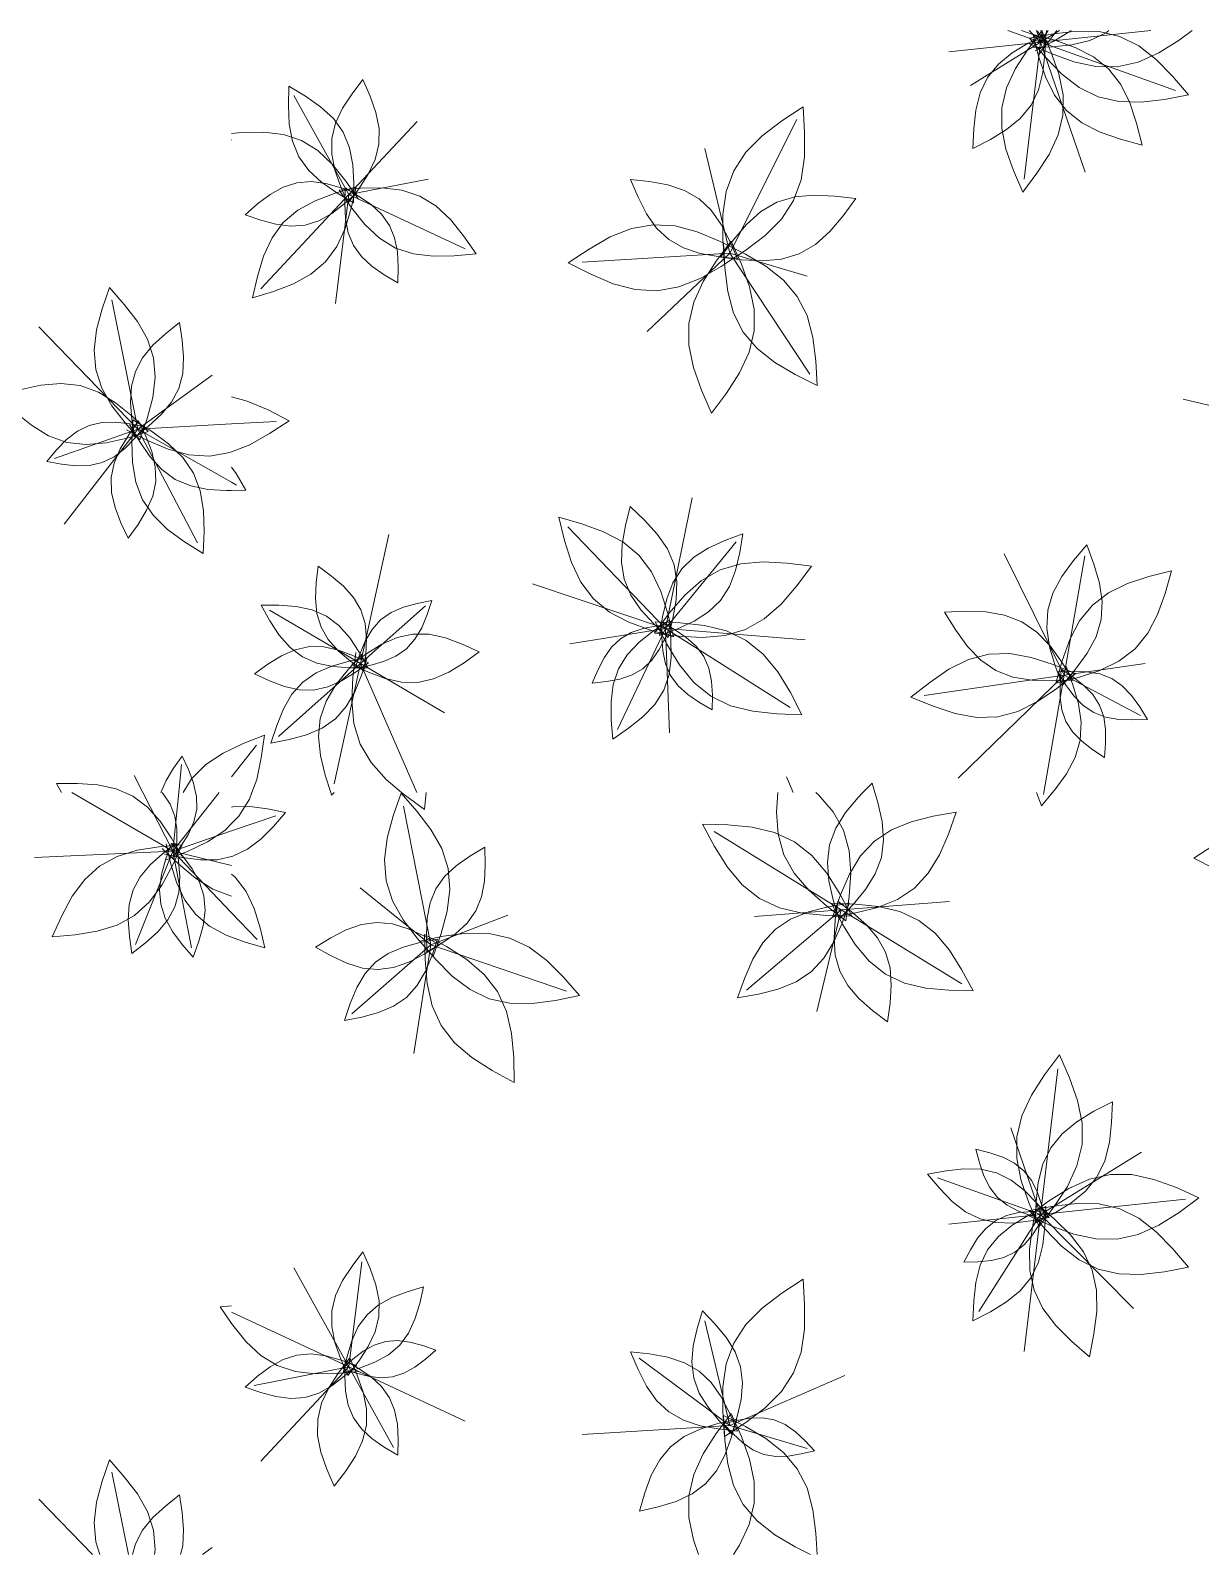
# Model space of a CAD drawing. Header units: metres. Extents: x 0 to 46.1, y -33.1 to 1.9.
# Drawn here: x 29.657 to 31.653, y -3.3 to -0.7 of the extents above; entities that cross this region are included whole.
import ezdxf

# ---------------------------------------------------------------- set-up
doc = ezdxf.new("R2010")
doc.units = ezdxf.units.M
doc.header["$LTSCALE"] = 0.02
doc.layers.add('AB_EXT_MASSIF', color=8, linetype='Continuous', lineweight=9)

msp = doc.modelspace()

# ---------------------------------------------------------------- linework, layer by layer
at = {"layer": 'AB_EXT_MASSIF', "lineweight": 9, "true_color": 0x606060, "transparency": 33554597}
for points in [[(31.3823, -0.7008), (31.3982, -0.7375), (31.411, -0.7739), (31.4183, -0.8096), (31.4181, -0.8444), (31.4101, -0.8783), (31.3947, -0.9113), (31.3736, -0.9436), (31.3496, -0.9756), (31.3337, -0.9388), (31.3208, -0.9025), (31.3136, -0.8668), (31.3137, -0.8319), (31.3218, -0.7981), (31.3372, -0.7651), (31.3582, -0.7327), (31.3823, -0.7008)], [(31.38, -0.72), (31.324, -0.7)], [(31.3475, -0.7), (31.3685, -0.7077), (31.3929, -0.7186)], [(31.6383, -0.7), (31.6161, -0.7163), (31.5817, -0.738), (31.5466, -0.7539), (31.5108, -0.7619), (31.474, -0.7616), (31.4364, -0.7535), (31.3982, -0.7394), (31.3597, -0.7222)], [(31.38, -0.72), (31.3603, -0.7)], [(31.361, -0.7132), (31.4019, -0.7056), (31.4418, -0.701), (31.4796, -0.7019), (31.5149, -0.7101), (31.5473, -0.7261), (31.5772, -0.7494), (31.6051, -0.7782), (31.632, -0.81), (31.5911, -0.8176), (31.5512, -0.8222), (31.5134, -0.8212), (31.4781, -0.8131), (31.4457, -0.7971), (31.4158, -0.7738), (31.3879, -0.745), (31.361, -0.7132)], [(31.4965, -0.7), (31.4908, -0.7045), (31.4637, -0.7173), (31.4332, -0.7246), (31.4002, -0.7278), (31.3658, -0.7288)], [(31.4321, -0.7), (31.4315, -0.7005), (31.4023, -0.7182), (31.3708, -0.7345)], [(31.38, -0.72), (31.3731, -0.7)], [(31.3731, -0.7), (31.374, -0.7009), (31.3945, -0.7252)], [(31.4074, -0.7), (31.4032, -0.7064), (31.3776, -0.7405)], [(31.38, -0.72), (31.5682, -0.7)], [(31.38, -0.72), (31.4123, -0.7)], [(31.38, -0.72), (31.3927, -0.7)], [(31.38, -0.72), (31.3824, -0.7)], [(31.3806, -0.7), (31.3822, -0.7048), (31.3883, -0.7284)], [(31.3902, -0.7), (31.3894, -0.7061), (31.3842, -0.7322)], [(31.38, -0.72), (31.2236, -0.7366)], [(31.38, -0.72), (31.2604, -0.7941)], [(31.3887, -0.7064), (31.3873, -0.7397), (31.3838, -0.7717), (31.3763, -0.8012), (31.3636, -0.8273), (31.3453, -0.8499), (31.3218, -0.8691), (31.2943, -0.8858), (31.2646, -0.9011), (31.266, -0.8677), (31.2695, -0.8358), (31.2769, -0.8063), (31.2896, -0.7802), (31.308, -0.7576), (31.3315, -0.7384), (31.359, -0.7217), (31.3887, -0.7064)], [(31.38, -0.72), (31.3522, -0.9536)], [(31.367, -0.7068), (31.404, -0.7168), (31.4389, -0.7289), (31.47, -0.7449), (31.496, -0.7657), (31.5166, -0.792), (31.5321, -0.8233), (31.5438, -0.8584), (31.5533, -0.8955), (31.5163, -0.8855), (31.4814, -0.8734), (31.4503, -0.8575), (31.4243, -0.8366), (31.4037, -0.8103), (31.3882, -0.779), (31.3765, -0.7439), (31.367, -0.7068)], [(31.38, -0.72), (31.6103, -0.8022)], [(31.38, -0.72), (31.456, -0.9416)], [(30.2077, -0.9939), (30.1795, -0.9771), (30.1535, -0.959), (30.1315, -0.9387), (30.1149, -0.9155), (30.104, -0.889), (30.0984, -0.8597), (30.0969, -0.828), (30.0975, -0.7952), (30.1258, -0.812), (30.1518, -0.8301), (30.1737, -0.8504), (30.1904, -0.8736), (30.2013, -0.9), (30.2069, -0.9294), (30.2084, -0.9611), (30.2077, -0.9939)], [(30.1982, -0.9948), (30.1861, -0.9665), (30.1763, -0.9385), (30.1708, -0.911), (30.171, -0.8842), (30.1773, -0.8582), (30.1892, -0.8328), (30.2055, -0.808), (30.2241, -0.7835), (30.2362, -0.8118), (30.246, -0.8398), (30.2515, -0.8673), (30.2513, -0.8941), (30.245, -0.9201), (30.2331, -0.9454), (30.2168, -0.9703), (30.1982, -0.9948)], [(30.2, -0.98), (30.1064, -0.8111)], [(30.8406, -1.0988), (30.8379, -1.0555), (30.8381, -1.0137), (30.8438, -0.9746), (30.8567, -0.9392), (30.8773, -0.9076), (30.9051, -0.8795), (30.9384, -0.8543), (30.9747, -0.8305), (30.9774, -0.8738), (30.9772, -0.9156), (30.9715, -0.9546), (30.9586, -0.9901), (30.938, -1.0217), (30.9102, -1.0497), (30.8769, -1.075), (30.8406, -1.0988)], [(30.2, -0.98), (30.3163, -0.8552)], [(30.85, -1.08), (30.964, -0.8519)], [(30, -0.8759), (30.018, -0.8742), (30.0543, -0.8734), (30.0883, -0.8775), (30.1194, -0.8878), (30.1473, -0.905), (30.1723, -0.9285), (30.195, -0.9568), (30.2165, -0.9877)], [(30, -0.8867), (29.9993, -0.8864)], [(30.85, -1.08), (30.8072, -0.9012)], [(30.2133, -0.9774), (30.1922, -0.9959), (30.1708, -1.0122), (30.1485, -1.0246), (30.1253, -1.032), (30.101, -1.0339), (30.0757, -1.0307), (30.0497, -1.0236), (30.0232, -1.0144), (30.0443, -0.9959), (30.0658, -0.9796), (30.088, -0.9671), (30.1112, -0.9598), (30.1355, -0.9579), (30.1608, -0.9611), (30.1869, -0.9682), (30.2133, -0.9774)], [(30.2, -0.98), (30.3355, -0.9537)], [(30.8628, -1.0895), (30.8301, -1.0858), (30.799, -1.0802), (30.7706, -1.0708), (30.7459, -1.0565), (30.725, -1.037), (30.7078, -1.0126), (30.6933, -0.9844), (30.6804, -0.9543), (30.713, -0.9579), (30.7441, -0.9636), (30.7725, -0.9729), (30.7973, -0.9872), (30.8181, -1.0067), (30.8353, -1.0312), (30.8498, -1.0593), (30.8628, -1.0895)], [(30.2124, -0.9668), (30.2041, -1.0032), (30.1937, -1.0378), (30.1794, -1.0687), (30.1601, -1.0949), (30.1353, -1.116), (30.1054, -1.1324), (30.0717, -1.1452), (30.0359, -1.156), (30.0442, -1.1195), (30.0546, -1.085), (30.0689, -1.054), (30.0882, -1.0278), (30.113, -1.0067), (30.1428, -0.9904), (30.1765, -0.9776), (30.2124, -0.9668)], [(30.2, -0.98), (30.05, -1.1408)], [(30.2, -0.98), (30.1772, -1.166)], [(30.1837, -0.9724), (30.2207, -0.969), (30.2566, -0.9682), (30.2902, -0.9722), (30.321, -0.9824), (30.3485, -0.9994), (30.3732, -1.0226), (30.3957, -1.0506), (30.4169, -1.0811), (30.3799, -1.0845), (30.344, -1.0853), (30.3104, -1.0813), (30.2796, -1.0711), (30.252, -1.0541), (30.2274, -1.0309), (30.2049, -1.0029), (30.1837, -0.9724)], [(30.1937, -0.9687), (30.2167, -0.9824), (30.2379, -0.9971), (30.2557, -1.0136), (30.2693, -1.0325), (30.2781, -1.054), (30.2827, -1.0779), (30.2839, -1.1036), (30.2834, -1.1304), (30.2604, -1.1167), (30.2392, -1.102), (30.2214, -1.0855), (30.2078, -1.0666), (30.199, -1.045), (30.1944, -1.0211), (30.1932, -0.9954), (30.1937, -0.9687)], [(30.2, -0.98), (30.3983, -1.0724)], [(30.8338, -1.087), (30.8554, -1.0577), (30.8781, -1.0309), (30.9029, -1.0089), (30.9303, -0.993), (30.9606, -0.9838), (30.9936, -0.9808), (31.0287, -0.9825), (31.0648, -0.9868), (31.0432, -1.0161), (31.0205, -1.0429), (30.9958, -1.0649), (30.9684, -1.0808), (30.938, -1.09), (30.905, -1.093), (30.87, -1.0913), (30.8338, -1.087)], [(30.8708, -1.0787), (30.835, -1.1025), (30.799, -1.1231), (30.7627, -1.1375), (30.7259, -1.144), (30.6886, -1.142), (30.6508, -1.132), (30.6126, -1.116), (30.5742, -1.0966), (30.61, -1.0728), (30.646, -1.0523), (30.6823, -1.0379), (30.7191, -1.0314), (30.7564, -1.0334), (30.7942, -1.0434), (30.8324, -1.0594), (30.8708, -1.0787)], [(30.8524, -1.0595), (30.8695, -1.0986), (30.8834, -1.1374), (30.8912, -1.1754), (30.8913, -1.2126), (30.8828, -1.2488), (30.8665, -1.2841), (30.8442, -1.3187), (30.8187, -1.3529), (30.8015, -1.3138), (30.7877, -1.275), (30.7798, -1.237), (30.7798, -1.1998), (30.7882, -1.1636), (30.8045, -1.1283), (30.8268, -1.0937), (30.8524, -1.0595)], [(30.8388, -1.063), (30.8765, -1.0817), (30.9115, -1.1021), (30.9415, -1.1259), (30.965, -1.1539), (30.9816, -1.1865), (30.9916, -1.2235), (30.9967, -1.2637), (30.9991, -1.3057), (30.9614, -1.287), (30.9264, -1.2665), (30.8964, -1.2428), (30.8728, -1.2148), (30.8563, -1.1822), (30.8463, -1.1452), (30.8412, -1.105), (30.8388, -1.063)], [(30.85, -1.08), (30.598, -1.0952)], [(30.85, -1.08), (30.7088, -1.2137)], [(30.85, -1.08), (30.9863, -1.2863)], [(30.85, -1.08), (30.982, -1.1192)], [(29.8436, -1.3982), (29.8183, -1.3695), (29.7957, -1.3403), (29.7785, -1.31), (29.7683, -1.2783), (29.7655, -1.2451), (29.7697, -1.2105), (29.7792, -1.1748), (29.7915, -1.1386), (29.8169, -1.1672), (29.8394, -1.1965), (29.8566, -1.2268), (29.8669, -1.2585), (29.8697, -1.2917), (29.8655, -1.3263), (29.856, -1.3619), (29.8436, -1.3982)], [(29.84, -1.38), (29.7957, -1.1593)], [(29.84, -1.38), (29.6712, -1.2057)], [(29.8347, -1.3937), (29.83, -1.3637), (29.8275, -1.3346), (29.829, -1.307), (29.8358, -1.2815), (29.8481, -1.2582), (29.8657, -1.237), (29.8873, -1.2173), (29.9111, -1.1984), (29.9157, -1.2284), (29.9182, -1.2575), (29.9167, -1.285), (29.91, -1.3106), (29.8976, -1.3339), (29.88, -1.3551), (29.8584, -1.3748), (29.8347, -1.3937)], [(29.84, -1.38), (29.9669, -1.2881)], [(29.8579, -1.3842), (29.8216, -1.3953), (29.786, -1.4035), (29.7517, -1.4065), (29.7189, -1.4028), (29.6879, -1.3916), (29.6585, -1.3736), (29.6303, -1.3504), (29.6027, -1.3244), (29.639, -1.3133), (29.6745, -1.3051), (29.7089, -1.302), (29.7417, -1.3058), (29.7727, -1.317), (29.8021, -1.335), (29.8303, -1.3582), (29.8579, -1.3842)], [(30, -1.3251), (30.0266, -1.3323), (30.0623, -1.3474), (30.0981, -1.3657), (30.0645, -1.3878), (30.0308, -1.4068), (30, -1.4189)], [(31.84, -1.38), (31.6231, -1.3292)], [(29.8517, -1.3759), (29.8351, -1.3954), (29.8179, -1.4131), (29.7995, -1.4274), (29.7794, -1.4372), (29.7577, -1.4422), (29.7344, -1.4427), (29.7098, -1.4399), (29.6846, -1.4351), (29.7012, -1.4156), (29.7184, -1.3979), (29.7369, -1.3836), (29.7569, -1.3737), (29.7786, -1.3688), (29.802, -1.3682), (29.8265, -1.3711), (29.8517, -1.3759)], [(29.8412, -1.366), (29.8536, -1.3923), (29.8638, -1.4184), (29.8698, -1.4442), (29.8705, -1.4695), (29.8654, -1.4943), (29.855, -1.5186), (29.8404, -1.5426), (29.8237, -1.5663), (29.8113, -1.54), (29.8011, -1.5139), (29.7951, -1.4881), (29.7944, -1.4628), (29.7995, -1.438), (29.8099, -1.4137), (29.8245, -1.3897), (29.8412, -1.366)], [(30, -1.4848), (29.9913, -1.4848), (29.9596, -1.483), (29.9302, -1.4771), (29.9039, -1.466), (29.8807, -1.449), (29.8606, -1.4268), (29.8427, -1.4006), (29.8261, -1.3721)], [(29.8316, -1.364), (29.8632, -1.3838), (29.8922, -1.405), (29.9166, -1.4286), (29.9349, -1.4553), (29.9466, -1.4856), (29.9522, -1.5191), (29.9531, -1.555), (29.9515, -1.5922), (29.9199, -1.5724), (29.8909, -1.5513), (29.8665, -1.5277), (29.8482, -1.5009), (29.8365, -1.4707), (29.8309, -1.4372), (29.83, -1.4013), (29.8316, -1.364)], [(29.84, -1.38), (30, -1.3711)], [(30, -1.3711), (30.0759, -1.3669)], [(29.84, -1.38), (29.698, -1.4304)], [(29.84, -1.38), (29.7143, -1.5425)], [(30, -1.4189), (29.9967, -1.4202), (29.9622, -1.4261), (29.9273, -1.424), (29.892, -1.4145), (29.8564, -1.3993), (29.8206, -1.3811)], [(29.84, -1.38), (29.9419, -1.574)], [(29.84, -1.38), (30, -1.4707)], [(30, -1.4448), (30.0077, -1.456), (30.0243, -1.4845), (30, -1.4848)], [(30, -1.4707), (30.0084, -1.4755)], [(30.74, -1.72), (30.7856, -1.4974)], [(30.7537, -1.7343), (30.7144, -1.723), (30.6774, -1.7096), (30.6446, -1.6922), (30.6172, -1.6695), (30.5957, -1.6412), (30.5797, -1.6077), (30.5678, -1.5702), (30.5582, -1.5305), (30.5974, -1.5417), (30.6344, -1.5551), (30.6673, -1.5726), (30.6946, -1.5952), (30.7161, -1.6235), (30.7322, -1.657), (30.7441, -1.6946), (30.7537, -1.7343)], [(30.7445, -1.7357), (30.7202, -1.7124), (30.6983, -1.6884), (30.681, -1.6631), (30.6697, -1.6361), (30.6649, -1.6072), (30.666, -1.5766), (30.6717, -1.5447), (30.6799, -1.512), (30.7042, -1.5353), (30.7261, -1.5592), (30.7434, -1.5845), (30.7547, -1.6116), (30.7595, -1.6404), (30.7584, -1.6711), (30.7527, -1.703), (30.7445, -1.7357)], [(30.22, -1.78), (30.2684, -1.5598)], [(30.74, -1.72), (30.5738, -1.5468)], [(30.7301, -1.7321), (30.7352, -1.7001), (30.7422, -1.6697), (30.7528, -1.6422), (30.768, -1.6185), (30.7882, -1.5988), (30.8131, -1.583), (30.8415, -1.57), (30.8719, -1.5587), (30.8668, -1.5907), (30.8597, -1.6211), (30.8492, -1.6486), (30.8339, -1.6723), (30.8137, -1.692), (30.7888, -1.7078), (30.7604, -1.7208), (30.7301, -1.7321)], [(30.74, -1.72), (30.8605, -1.5725)], [(31.4171, -1.8168), (31.4049, -1.7838), (31.3953, -1.7513), (31.3906, -1.7197), (31.3923, -1.6891), (31.401, -1.6598), (31.416, -1.6316), (31.436, -1.6042), (31.4586, -1.5773), (31.4708, -1.6102), (31.4804, -1.6427), (31.4851, -1.6743), (31.4833, -1.7049), (31.4747, -1.7342), (31.4596, -1.7625), (31.4397, -1.7898), (31.4171, -1.8168)], [(30.7212, -1.728), (30.7464, -1.6943), (30.7729, -1.6635), (30.8017, -1.6382), (30.8335, -1.6201), (30.8687, -1.6097), (30.9069, -1.6065), (30.9474, -1.6088), (30.9891, -1.614), (30.9639, -1.6477), (30.9375, -1.6785), (30.9087, -1.7038), (30.8768, -1.7219), (30.8417, -1.7323), (30.8035, -1.7355), (30.763, -1.7332), (30.7212, -1.728)], [(31.42, -1.8), (31.3181, -1.5928)], [(31.42, -1.8), (31.4552, -1.5964)], [(30.2255, -1.7925), (30.2027, -1.7759), (30.182, -1.7583), (30.1649, -1.7392), (30.1526, -1.7181), (30.1454, -1.6946), (30.143, -1.6691), (30.1443, -1.642), (30.1475, -1.614), (30.1702, -1.6307), (30.191, -1.6482), (30.2081, -1.6673), (30.2204, -1.6884), (30.2276, -1.7119), (30.2299, -1.7374), (30.2287, -1.7645), (30.2255, -1.7925)], [(31.4062, -1.8134), (31.4169, -1.7752), (31.4297, -1.7391), (31.4465, -1.7071), (31.4683, -1.6803), (31.4957, -1.6593), (31.5282, -1.6434), (31.5646, -1.6317), (31.6031, -1.6221), (31.5924, -1.6603), (31.5796, -1.6963), (31.5629, -1.7284), (31.541, -1.7551), (31.5136, -1.7762), (31.4811, -1.792), (31.4447, -1.8038), (31.4062, -1.8134)], [(30.74, -1.72), (30.5134, -1.6442)], [(30.2328, -1.7875), (30.2022, -1.7874), (30.1727, -1.7852), (30.1455, -1.7794), (30.1211, -1.7686), (30.0999, -1.7526), (30.0814, -1.7317), (30.0652, -1.707), (30.0502, -1.6804), (30.0808, -1.6805), (30.1102, -1.6826), (30.1375, -1.6885), (30.1618, -1.6992), (30.1831, -1.7153), (30.2015, -1.7362), (30.2177, -1.7608), (30.2328, -1.7875)], [(30.22, -1.78), (30.0648, -1.6889)], [(30.2109, -1.7881), (30.2188, -1.7642), (30.2279, -1.7416), (30.2395, -1.7218), (30.2541, -1.7054), (30.2721, -1.6929), (30.2931, -1.6838), (30.3166, -1.6773), (30.3413, -1.6723), (30.3334, -1.6963), (30.3242, -1.7188), (30.3127, -1.7386), (30.2981, -1.755), (30.2801, -1.7676), (30.259, -1.7767), (30.2356, -1.7831), (30.2109, -1.7881)], [(30.22, -1.78), (30.3308, -1.6816)], [(30.7494, -1.713), (30.7399, -1.7353), (30.7294, -1.7561), (30.7168, -1.7742), (30.7015, -1.7888), (30.6832, -1.7994), (30.6623, -1.8065), (30.6394, -1.8108), (30.6153, -1.8136), (30.6247, -1.7913), (30.6353, -1.7704), (30.6479, -1.7523), (30.6632, -1.7378), (30.6814, -1.7272), (30.7023, -1.7201), (30.7253, -1.7158), (30.7494, -1.713)], [(30.7468, -1.7058), (30.7495, -1.7382), (30.7499, -1.7695), (30.7462, -1.7988), (30.7371, -1.8256), (30.7221, -1.8496), (30.7017, -1.871), (30.6771, -1.8904), (30.6503, -1.9088), (30.6476, -1.8764), (30.6472, -1.8451), (30.6508, -1.8157), (30.66, -1.7889), (30.675, -1.765), (30.6954, -1.7436), (30.7199, -1.7242), (30.7468, -1.7058)], [(30.7225, -1.7089), (30.7653, -1.7105), (30.8064, -1.7149), (30.8442, -1.7244), (30.8778, -1.7406), (30.9068, -1.764), (30.9316, -1.7942), (30.9531, -1.8294), (30.9729, -1.8675), (30.9301, -1.8658), (30.889, -1.8615), (30.8512, -1.852), (30.8176, -1.8358), (30.7885, -1.8123), (30.7638, -1.7822), (30.7422, -1.7469), (30.7225, -1.7089)], [(30.734, -1.7096), (30.7556, -1.722), (30.7755, -1.7353), (30.7924, -1.7504), (30.8053, -1.7678), (30.8139, -1.7877), (30.8186, -1.8099), (30.8201, -1.8339), (30.82, -1.8588), (30.7984, -1.8464), (30.7785, -1.833), (30.7616, -1.8179), (30.7486, -1.8005), (30.74, -1.7806), (30.7354, -1.7584), (30.7339, -1.7345), (30.734, -1.7096)], [(31.4354, -1.8081), (31.3995, -1.8096), (31.365, -1.8086), (31.3328, -1.8032), (31.3037, -1.7919), (31.278, -1.7743), (31.2553, -1.7508), (31.2351, -1.7228), (31.2161, -1.6924), (31.2519, -1.6909), (31.2864, -1.6918), (31.3186, -1.6973), (31.3477, -1.7086), (31.3734, -1.7262), (31.3961, -1.7497), (31.4164, -1.7777), (31.4354, -1.8081)], [(30.2048, -1.7815), (30.2304, -1.763), (30.2563, -1.747), (30.2826, -1.7354), (30.3094, -1.7296), (30.3369, -1.73), (30.3649, -1.7363), (30.3934, -1.7471), (30.4221, -1.7602), (30.3965, -1.7787), (30.3707, -1.7947), (30.3444, -1.8063), (30.3175, -1.8121), (30.29, -1.8117), (30.262, -1.8054), (30.2335, -1.7946), (30.2048, -1.7815)], [(30.74, -1.72), (30.5769, -1.7464)], [(30.74, -1.72), (30.658, -1.8925)], [(30.74, -1.72), (30.7471, -1.8982)], [(30.74, -1.72), (30.9529, -1.8548)], [(30.74, -1.72), (30.9785, -1.7394)], [(30.2336, -1.7787), (30.2107, -1.7952), (30.1875, -1.8096), (30.164, -1.82), (30.1399, -1.8252), (30.1153, -1.8247), (30.0902, -1.8191), (30.0647, -1.8095), (30.039, -1.7977), (30.0619, -1.7812), (30.0851, -1.7668), (30.1086, -1.7564), (30.1327, -1.7512), (30.1573, -1.7516), (30.1824, -1.7573), (30.2079, -1.7669), (30.2336, -1.7787)], [(30.1692, -2), (30.1597, -1.9704), (30.1515, -1.937), (30.1482, -1.9046), (30.1513, -1.8737), (30.1615, -1.8443), (30.178, -1.8163), (30.1995, -1.7894), (30.2237, -1.7631)], [(30.2899, -2), (30.2636, -1.9778), (30.2379, -1.9491), (30.2194, -1.9173), (30.2087, -1.8822), (30.2051, -1.8439), (30.207, -1.8032), (30.2118, -1.7613)], [(31.4397, -1.7972), (31.4075, -1.8227), (31.3748, -1.845), (31.3414, -1.8617), (31.3068, -1.8708), (31.2711, -1.8718), (31.2343, -1.8652), (31.1967, -1.853), (31.1586, -1.8376), (31.1908, -1.8121), (31.2234, -1.7897), (31.2569, -1.7731), (31.2915, -1.764), (31.3272, -1.763), (31.364, -1.7695), (31.4016, -1.7818), (31.4397, -1.7972)], [(30.2315, -1.7698), (30.2216, -1.8), (30.21, -1.8284), (30.1954, -1.8535), (30.177, -1.8741), (30.1543, -1.89), (30.1277, -1.9015), (30.0981, -1.9096), (30.0669, -1.9159), (30.0769, -1.8857), (30.0884, -1.8573), (30.103, -1.8322), (30.1214, -1.8116), (30.1441, -1.7957), (30.1707, -1.7842), (30.2003, -1.7761), (30.2315, -1.7698)], [(30.22, -1.78), (30.0801, -1.9042)], [(30.22, -1.78), (30.1749, -1.9851)], [(30.22, -1.78), (30.3161, -2)], [(30.22, -1.78), (30.363, -1.8639)], [(31.4229, -1.7833), (31.4351, -1.8162), (31.4447, -1.8486), (31.4494, -1.8802), (31.4477, -1.9108), (31.439, -1.9401), (31.424, -1.9683), (31.4041, -1.9956), (31.4004, -2)], [(31.4093, -1.7943), (31.4343, -1.7933), (31.4584, -1.794), (31.4809, -1.7978), (31.5012, -1.8057), (31.5192, -1.818), (31.535, -1.8344), (31.5492, -1.8539), (31.5624, -1.8752), (31.5374, -1.8762), (31.5133, -1.8755), (31.4908, -1.8717), (31.4705, -1.8638), (31.4525, -1.8515), (31.4367, -1.8351), (31.4225, -1.8156), (31.4093, -1.7943)], [(31.4148, -1.7894), (31.4351, -1.8029), (31.4537, -1.8172), (31.4692, -1.833), (31.4806, -1.8508), (31.4877, -1.8708), (31.4908, -1.8927), (31.4908, -1.9162), (31.4891, -1.9405), (31.4688, -1.927), (31.4502, -1.9127), (31.4347, -1.8969), (31.4232, -1.8791), (31.4161, -1.8591), (31.4131, -1.8372), (31.4131, -1.8137), (31.4148, -1.7894)], [(31.42, -1.8), (31.5584, -1.7801)], [(31.42, -1.8), (31.1811, -1.8343)], [(31.42, -1.8), (31.2394, -1.9755)], [(31.42, -1.8), (31.3854, -2)], [(31.42, -1.8), (31.5502, -1.8687)], [(30, -1.9259), (30.0197, -1.9165), (30.0561, -1.9022), (30.0506, -1.941), (30.0428, -1.9779), (30.0347, -2)], [(30, -1.9733), (30.0427, -1.9192)], [(29.879, -2), (29.8881, -1.9793), (29.901, -1.9586), (29.9157, -1.9381), (29.9263, -1.961), (29.9349, -1.9839), (29.9385, -2)], [(29.9173, -2), (29.9318, -1.9766), (29.9558, -1.9525), (29.9856, -1.9328), (30, -1.9259)], [(29.8487, -2), (29.8338, -1.9711)], [(29.9097, -2), (29.9144, -1.952)], [(30.9577, -2), (30.9467, -1.9733)], [(29.7101, -2), (29.7015, -1.9849), (29.7371, -1.9849), (29.7715, -1.9872), (29.8032, -1.9938), (29.8174, -2)], [(29.9, -2.1), (29.7275, -2)], [(29.8174, -2), (29.8317, -2.0062), (29.8566, -2.0248), (29.8782, -2.049), (29.8973, -2.0777), (29.9149, -2.1087)], [(29.9, -2.1), (29.8487, -2)], [(29.8812, -2), (29.8834, -2.0022), (29.8953, -2.02), (29.9029, -2.0401), (29.9064, -2.0622), (29.9067, -2.086), (29.9054, -2.1106)], [(29.9385, -2), (29.94, -2.0063), (29.9404, -2.0283), (29.9357, -2.0499), (29.9264, -2.0709), (29.9136, -2.0917), (29.8988, -2.1122)], [(29.9, -2.1), (29.9789, -2)], [(29.9, -2.1), (29.9097, -2)], [(30.0347, -2), (30.0305, -2.0114), (30.0126, -2.0404), (30, -2.0531)], [(30.1747, -2), (30.1706, -2.0044), (30.1692, -2)], [(30.3438, -2.2795), (30.3167, -2.2487), (30.2927, -2.2172), (30.2744, -2.1847), (30.2635, -2.1506), (30.2607, -2.115), (30.2653, -2.0779), (30.2756, -2.0398), (30.289, -2.0009), (30.3161, -2.0318), (30.3401, -2.0632), (30.3585, -2.0958), (30.3694, -2.1298), (30.3722, -2.1654), (30.3676, -2.2025), (30.3572, -2.2407), (30.3438, -2.2795)], [(30.3321, -2), (30.3288, -2.029), (30.2947, -2.004), (30.2899, -2)], [(31.0477, -2.2187), (31.0146, -2.1933), (30.9844, -2.1667), (30.9597, -2.1379), (30.9421, -2.1062), (30.9322, -2.0712), (30.9295, -2.0334), (30.9318, -2)], [(30.9968, -2), (31.0012, -2.0039), (31.0259, -2.0327), (31.0435, -2.0644), (31.0533, -2.0994), (31.0561, -2.1372), (31.0534, -2.1773), (31.0477, -2.2187)], [(31.0361, -2.2163), (31.0262, -2.1831), (31.0189, -2.1506), (31.0164, -2.1192), (31.0201, -2.0893), (31.0305, -2.0611), (31.0471, -2.0344), (31.0685, -2.0088), (31.0769, -2)], [(31.0972, -2), (31.1023, -2.017), (31.1095, -2.0495), (31.1121, -2.0809), (31.1084, -2.1107), (31.098, -2.139), (31.0814, -2.1657), (31.06, -2.1913), (31.0361, -2.2163)], [(31.0769, -2), (31.0924, -1.9838), (31.0972, -2)], [(31.4004, -2), (31.3815, -2.0225), (31.3731, -2)], [(31.3854, -2), (31.3848, -2.0034)], [(30, -2.0248), (30.0021, -2.0243), (30.0309, -2.0239), (30.0611, -2.0278), (30.0921, -2.0339), (30.0714, -2.0578), (30.05, -2.0794), (30.0271, -2.0968), (30.0023, -2.1087), (30, -2.1092)], [(30.34, -2.26), (30.2934, -2.0232)], [(30, -2.0531), (29.9886, -2.0646), (29.9588, -2.0843), (29.9247, -2.1005), (29.8882, -2.1149)], [(30, -2.0656), (30.0755, -2.0396)], [(31.0252, -2.2125), (31.0386, -2.1748), (31.0539, -2.1394), (31.0728, -2.1083), (31.0966, -2.0829), (31.1255, -2.0636), (31.1592, -2.0498), (31.1966, -2.0404), (31.236, -2.0333), (31.2227, -2.0711), (31.2074, -2.1065), (31.1884, -2.1375), (31.1647, -2.163), (31.1357, -2.1823), (31.102, -2.1961), (31.0646, -2.2055), (31.0252, -2.2125)], [(31.9195, -2.0991), (31.8856, -2.1209), (31.8517, -2.1397), (31.8174, -2.1527), (31.7829, -2.1583), (31.7479, -2.1559), (31.7126, -2.146), (31.6771, -2.1305), (31.6414, -2.1119), (31.6753, -2.0901), (31.7092, -2.0713), (31.7435, -2.0583), (31.778, -2.0527), (31.813, -2.0551), (31.8482, -2.0649), (31.8838, -2.0805), (31.9195, -2.0991)], [(29.9, -2.1), (30, -2.0656)], [(31.0578, -2.211), (31.0146, -2.2099), (30.9731, -2.206), (30.9347, -2.1969), (30.9006, -2.1809), (30.871, -2.1576), (30.8457, -2.1275), (30.8235, -2.0922), (30.803, -2.0541), (30.8463, -2.0552), (30.8878, -2.0591), (30.9261, -2.0682), (30.9602, -2.0841), (30.9898, -2.1074), (31.0152, -2.1375), (31.0374, -2.1728), (31.0578, -2.211)], [(31.04, -2.2), (30.8234, -2.0666)], [(29.9, -2.1), (29.6637, -2.1108)], [(29.9155, -2.089), (29.8992, -2.1248), (29.8812, -2.1581), (29.86, -2.1868), (29.8346, -2.2097), (29.8046, -2.2261), (29.7705, -2.2366), (29.7331, -2.2426), (29.694, -2.2462), (29.7102, -2.2104), (29.7282, -2.1771), (29.7494, -2.1483), (29.7749, -2.1255), (29.8048, -2.1091), (29.839, -2.0985), (29.8764, -2.0925), (29.9155, -2.089)], [(29.9053, -2.0869), (29.9095, -2.1158), (29.9116, -2.1439), (29.9099, -2.1704), (29.9032, -2.195), (29.891, -2.2173), (29.8739, -2.2377), (29.8529, -2.2564), (29.8298, -2.2744), (29.8256, -2.2455), (29.8235, -2.2174), (29.8252, -2.1908), (29.8319, -2.1663), (29.8441, -2.1439), (29.8612, -2.1236), (29.8822, -2.1048), (29.9053, -2.0869)], [(29.9, -2.1), (29.8359, -2.2594)], [(29.8974, -2.0864), (29.9162, -2.108), (29.9328, -2.13), (29.9454, -2.1528), (29.9529, -2.1765), (29.9547, -2.2014), (29.9514, -2.2272), (29.944, -2.2538), (29.9345, -2.2808), (29.9157, -2.2592), (29.8991, -2.2372), (29.8865, -2.2144), (29.879, -2.1906), (29.8772, -2.1658), (29.8806, -2.14), (29.8879, -2.1134), (29.8974, -2.0864)], [(30, -2.1768), (29.9999, -2.1768), (29.9682, -2.1651), (29.9383, -2.1464), (29.9097, -2.1224), (29.8818, -2.0955)], [(30, -2.1092), (29.9755, -2.1146), (29.9467, -2.115), (29.9165, -2.1111), (29.8855, -2.105)], [(30, -2.2467), (29.9909, -2.2434), (29.9625, -2.2281), (29.9388, -2.2084), (29.9203, -2.1838), (29.9065, -2.1546), (29.8964, -2.122), (29.8882, -2.0876)], [(29.9, -2.1), (29.9315, -2.2652)], [(29.9, -2.1), (30, -2.2052)], [(29.9, -2.1), (30, -2.1244)], [(30.3331, -2.2725), (30.3324, -2.243), (30.3337, -2.2145), (30.3387, -2.188), (30.3484, -2.1642), (30.3634, -2.1432), (30.3831, -2.1249), (30.4065, -2.1086), (30.4319, -2.0933), (30.4326, -2.1229), (30.4313, -2.1514), (30.4263, -2.1779), (30.4165, -2.2017), (30.4016, -2.2227), (30.3819, -2.241), (30.3585, -2.2573), (30.3331, -2.2725)], [(30, -2.1391), (30.0063, -2.1443), (30.0248, -2.1689), (30.0386, -2.1981), (30.0487, -2.2306), (30.0569, -2.2651), (30.0229, -2.2552), (30, -2.2467)], [(30.34, -2.26), (30.2192, -2.1626)], [(30, -2.2052), (30.0434, -2.2509)], [(30.34, -2.26), (30.4711, -2.2093)], [(31.0533, -2.1887), (31.0413, -2.2227), (31.0275, -2.2546), (31.0104, -2.2827), (30.989, -2.3056), (30.9629, -2.3231), (30.9325, -2.3355), (30.8987, -2.3439), (30.8632, -2.3503), (30.8752, -2.3163), (30.889, -2.2844), (30.9061, -2.2563), (30.9275, -2.2334), (30.9536, -2.2159), (30.9841, -2.2036), (31.0178, -2.1951), (31.0533, -2.1887)], [(31.04, -2.2), (30.8784, -2.3374)], [(31.04, -2.2), (30.8922, -2.2113)], [(31.04, -2.2), (30.998, -2.3734)], [(31.0231, -2.1896), (31.0641, -2.1906), (31.1035, -2.1943), (31.1398, -2.203), (31.1722, -2.2181), (31.2002, -2.2402), (31.2243, -2.2687), (31.2453, -2.3022), (31.2647, -2.3384), (31.2237, -2.3373), (31.1843, -2.3336), (31.148, -2.325), (31.1156, -2.3099), (31.0876, -2.2878), (31.0635, -2.2592), (31.0425, -2.2258), (31.0231, -2.1896)], [(31.0341, -2.1856), (31.0596, -2.2052), (31.0829, -2.2257), (31.102, -2.2479), (31.1156, -2.2724), (31.1232, -2.2994), (31.1253, -2.3286), (31.1232, -2.3596), (31.1188, -2.3915), (31.0932, -2.3719), (31.07, -2.3514), (31.0509, -2.3291), (31.0373, -2.3046), (31.0297, -2.2777), (31.0276, -2.2484), (31.0297, -2.2175), (31.0341, -2.1856)], [(31.04, -2.2), (31.2247, -2.1859)], [(31.04, -2.2), (31.2454, -2.3265)], [(30.3548, -2.2597), (30.3287, -2.2756), (30.3025, -2.2892), (30.2762, -2.2984), (30.2498, -2.302), (30.2233, -2.2995), (30.1967, -2.2913), (30.17, -2.2788), (30.1432, -2.2639), (30.1693, -2.248), (30.1955, -2.2344), (30.2218, -2.2252), (30.2482, -2.2216), (30.2747, -2.2241), (30.3013, -2.2323), (30.3281, -2.2448), (30.3548, -2.2597)], [(30.3511, -2.2503), (30.3413, -2.2791), (30.3301, -2.3062), (30.3159, -2.3301), (30.2981, -2.3497), (30.2763, -2.3647), (30.2508, -2.3755), (30.2224, -2.383), (30.1925, -2.3888), (30.2023, -2.36), (30.2135, -2.3329), (30.2277, -2.309), (30.2455, -2.2894), (30.2673, -2.2744), (30.2928, -2.2636), (30.3212, -2.2561), (30.3511, -2.2503)], [(30.34, -2.26), (30.2052, -2.3777)], [(30.34, -2.26), (30.3111, -2.4453)], [(30.3209, -2.2535), (30.3617, -2.2453), (30.4015, -2.2402), (30.4394, -2.2406), (30.4748, -2.2483), (30.5075, -2.2638), (30.5377, -2.2867), (30.566, -2.3151), (30.5933, -2.3466), (30.5525, -2.3547), (30.5127, -2.3599), (30.4748, -2.3595), (30.4394, -2.3518), (30.4067, -2.3362), (30.3765, -2.3133), (30.3482, -2.2849), (30.3209, -2.2535)], [(30.3293, -2.2423), (30.3668, -2.2628), (30.4014, -2.285), (30.4309, -2.3103), (30.4536, -2.3396), (30.4691, -2.3734), (30.4777, -2.4113), (30.4812, -2.4523), (30.4819, -2.495), (30.4445, -2.4745), (30.4098, -2.4523), (30.3804, -2.427), (30.3576, -2.3976), (30.3422, -2.3639), (30.3335, -2.326), (30.33, -2.285), (30.3293, -2.2423)], [(30.34, -2.26), (30.5715, -2.3391)], [(31.3776, -2.7405), (31.3606, -2.7014), (31.3469, -2.6626), (31.3392, -2.6246), (31.3394, -2.5875), (31.348, -2.5514), (31.3644, -2.5162), (31.3868, -2.4818), (31.4124, -2.4477), (31.4293, -2.4869), (31.443, -2.5256), (31.4507, -2.5636), (31.4506, -2.6007), (31.442, -2.6368), (31.4256, -2.672), (31.4032, -2.7064), (31.3776, -2.7405)], [(31.38, -2.72), (31.4096, -2.4712)], [(31.3708, -2.7345), (31.3722, -2.699), (31.3759, -2.6651), (31.3839, -2.6338), (31.3974, -2.606), (31.4168, -2.5821), (31.4418, -2.5617), (31.471, -2.5439), (31.5025, -2.5277), (31.5011, -2.5631), (31.4974, -2.5971), (31.4894, -2.6284), (31.476, -2.6561), (31.4565, -2.6801), (31.4315, -2.7005), (31.4023, -2.7182), (31.3708, -2.7345)], [(31.38, -2.72), (31.3292, -2.5718)], [(31.3883, -2.7284), (31.3647, -2.722), (31.3425, -2.7143), (31.3227, -2.7042), (31.3062, -2.6909), (31.2931, -2.6741), (31.2832, -2.6542), (31.2757, -2.6319), (31.2697, -2.6083), (31.2932, -2.6146), (31.3155, -2.6224), (31.3352, -2.6325), (31.3518, -2.6458), (31.3649, -2.6625), (31.3748, -2.6824), (31.3822, -2.7048), (31.3883, -2.7284)], [(31.38, -2.72), (31.5519, -2.6135)], [(31.3945, -2.7252), (31.3632, -2.731), (31.3328, -2.7345), (31.3038, -2.7338), (31.2769, -2.7276), (31.252, -2.7153), (31.2292, -2.6975), (31.2078, -2.6755), (31.1873, -2.6512), (31.2186, -2.6454), (31.2491, -2.6419), (31.278, -2.6426), (31.305, -2.6488), (31.3298, -2.6611), (31.3526, -2.6788), (31.374, -2.7009), (31.3945, -2.7252)], [(31.3597, -2.7222), (31.3937, -2.6972), (31.4281, -2.6754), (31.4632, -2.6596), (31.499, -2.6515), (31.5358, -2.6519), (31.5734, -2.66), (31.6116, -2.674), (31.6501, -2.6913), (31.6161, -2.7163), (31.5817, -2.738), (31.5466, -2.7539), (31.5108, -2.7619), (31.474, -2.7616), (31.4364, -2.7535), (31.3982, -2.7394), (31.3597, -2.7222)], [(31.38, -2.72), (31.2039, -2.6571)], [(31.361, -2.7132), (31.4019, -2.7056), (31.4418, -2.701), (31.4796, -2.7019), (31.5149, -2.7101), (31.5473, -2.7261), (31.5772, -2.7494), (31.6051, -2.7782), (31.632, -2.81), (31.5911, -2.8176), (31.5512, -2.8222), (31.5134, -2.8212), (31.4781, -2.8131), (31.4457, -2.7971), (31.4158, -2.7738), (31.3879, -2.745), (31.361, -2.7132)], [(31.3737, -2.7017), (31.4039, -2.7278), (31.4311, -2.7549), (31.453, -2.7838), (31.468, -2.8151), (31.4754, -2.849), (31.4758, -2.8853), (31.4709, -2.9234), (31.4631, -2.9625), (31.433, -2.9364), (31.4058, -2.9093), (31.3838, -2.8804), (31.3689, -2.8491), (31.3615, -2.8152), (31.3611, -2.7789), (31.366, -2.7408), (31.3737, -2.7017)], [(31.38, -2.72), (31.6269, -2.6938)], [(31.38, -2.72), (31.2236, -2.7366)], [(31.3899, -2.7139), (31.3786, -2.735), (31.3664, -2.7546), (31.3524, -2.7713), (31.3361, -2.7842), (31.3172, -2.7931), (31.296, -2.7982), (31.2731, -2.8004), (31.2491, -2.8011), (31.2604, -2.78), (31.2726, -2.7604), (31.2866, -2.7437), (31.3029, -2.7308), (31.3218, -2.7219), (31.343, -2.7168), (31.3659, -2.7146), (31.3899, -2.7139)], [(31.3887, -2.7064), (31.3873, -2.7397), (31.3838, -2.7717), (31.3763, -2.8012), (31.3636, -2.8273), (31.3453, -2.8499), (31.3218, -2.8691), (31.2943, -2.8858), (31.2646, -2.9011), (31.266, -2.8677), (31.2695, -2.8358), (31.2769, -2.8063), (31.2896, -2.7802), (31.308, -2.7576), (31.3315, -2.7384), (31.359, -2.7217), (31.3887, -2.7064)], [(31.38, -2.72), (31.2745, -2.8855)], [(31.38, -2.72), (31.3522, -2.9536)], [(31.38, -2.72), (31.5384, -2.8804)], [(30.1982, -2.9948), (30.1861, -2.9665), (30.1763, -2.9385), (30.1708, -2.911), (30.171, -2.8842), (30.1773, -2.8582), (30.1892, -2.8328), (30.2055, -2.808), (30.2241, -2.7835), (30.2362, -2.8118), (30.246, -2.8398), (30.2515, -2.8673), (30.2513, -2.8941), (30.245, -2.9201), (30.2331, -2.9454), (30.2168, -2.9703), (30.1982, -2.9948)], [(30.2, -2.98), (30.222, -2.8004)], [(30.2, -2.98), (30.1064, -2.8111)], [(30.8406, -3.0988), (30.8379, -3.0555), (30.8381, -3.0137), (30.8438, -2.9746), (30.8567, -2.9392), (30.8773, -2.9076), (30.9051, -2.8795), (30.9384, -2.8543), (30.9747, -2.8305), (30.9774, -2.8738), (30.9772, -2.9156), (30.9715, -2.9546), (30.9586, -2.9901), (30.938, -3.0217), (30.9102, -3.0497), (30.8769, -3.075), (30.8406, -3.0988)], [(30.1904, -2.9903), (30.1969, -2.962), (30.2049, -2.9352), (30.216, -2.9112), (30.231, -2.8909), (30.2502, -2.8745), (30.2734, -2.8618), (30.2995, -2.8519), (30.3273, -2.8435), (30.3209, -2.8718), (30.3128, -2.8986), (30.3017, -2.9226), (30.2867, -2.9429), (30.2675, -2.9593), (30.2444, -2.972), (30.2182, -2.9819), (30.1904, -2.9903)], [(30, -2.9057), (29.9805, -2.8776), (30, -2.8759)], [(30.8535, -3.0947), (30.8319, -3.0721), (30.8127, -3.0489), (30.7977, -3.0247), (30.7884, -2.9991), (30.7852, -2.9721), (30.7875, -2.9437), (30.7942, -2.9143), (30.8032, -2.8844), (30.8248, -2.907), (30.844, -2.9302), (30.859, -2.9544), (30.8683, -2.98), (30.8716, -3.007), (30.8692, -3.0354), (30.8625, -3.0648), (30.8535, -3.0947)], [(30.2, -2.98), (30, -2.8867)], [(30.2165, -2.9877), (30.179, -2.9911), (30.1427, -2.9919), (30.1087, -2.9879), (30.0776, -2.9775), (30.0497, -2.9603), (30.0247, -2.9369), (30.002, -2.9086), (30, -2.9057)], [(30.85, -3.08), (30.8072, -2.9012)], [(30.1888, -2.9822), (30.2065, -2.9667), (30.2245, -2.953), (30.2432, -2.9426), (30.2627, -2.9364), (30.283, -2.9348), (30.3042, -2.9375), (30.3261, -2.9435), (30.3482, -2.9512), (30.3306, -2.9666), (30.3126, -2.9803), (30.2939, -2.9908), (30.2744, -2.997), (30.2541, -2.9985), (30.2329, -2.9958), (30.211, -2.9899), (30.1888, -2.9822)], [(30.2133, -2.9774), (30.1922, -2.9959), (30.1708, -3.0122), (30.1485, -3.0246), (30.1253, -3.032), (30.101, -3.0339), (30.0757, -3.0307), (30.0497, -3.0236), (30.0232, -3.0144), (30.0443, -2.9959), (30.0658, -2.9796), (30.088, -2.9671), (30.1112, -2.9598), (30.1355, -2.9579), (30.1608, -2.9611), (30.1869, -2.9682), (30.2133, -2.9774)], [(30.8628, -3.0895), (30.8301, -3.0858), (30.799, -3.0802), (30.7706, -3.0708), (30.7459, -3.0565), (30.725, -3.037), (30.7078, -3.0126), (30.6933, -2.9844), (30.6804, -2.9543), (30.713, -2.9579), (30.7441, -2.9636), (30.7725, -2.9729), (30.7973, -2.9872), (30.8181, -3.0067), (30.8353, -3.0312), (30.8498, -3.0593), (30.8628, -3.0895)], [(30.2, -2.98), (30.0384, -3.0114)], [(30.2, -2.98), (30.05, -3.1408)], [(30.2019, -2.9647), (30.2144, -2.994), (30.2246, -3.023), (30.2302, -3.0514), (30.23, -3.0792), (30.2235, -3.1061), (30.2111, -3.1324), (30.1943, -3.1581), (30.175, -3.1835), (30.1625, -3.1542), (30.1523, -3.1252), (30.1467, -3.0967), (30.1469, -3.069), (30.1534, -3.042), (30.1658, -3.0158), (30.1826, -2.9901), (30.2019, -2.9647)], [(30.1937, -2.9687), (30.2167, -2.9824), (30.2379, -2.9971), (30.2557, -3.0136), (30.2693, -3.0325), (30.2781, -3.054), (30.2827, -3.0779), (30.2839, -3.1036), (30.2834, -3.1304), (30.2604, -3.1167), (30.2392, -3.102), (30.2214, -3.0855), (30.2078, -3.0666), (30.199, -3.045), (30.1944, -3.0211), (30.1932, -2.9954), (30.1937, -2.9687)], [(30.2, -2.98), (30.2762, -3.1174)], [(30.2, -2.98), (30.3983, -3.0724)], [(30.85, -3.08), (30.695, -2.9651)], [(30.85, -3.08), (31.0463, -2.9948)], [(30.7966, -3.3), (30.7877, -3.275), (30.7798, -3.237), (30.7798, -3.1998), (30.7882, -3.1636), (30.8045, -3.1283), (30.8268, -3.0937), (30.8524, -3.0595)], [(30.8388, -3.063), (30.8765, -3.0817), (30.9115, -3.1021), (30.9415, -3.1259), (30.965, -3.1539), (30.9816, -3.1865), (30.9916, -3.2235), (30.9967, -3.2637), (30.9988, -3.3)], [(30.9876, -3.3), (30.9614, -3.287), (30.9264, -3.2665), (30.8964, -3.2428), (30.8728, -3.2148), (30.8563, -3.1822), (30.8463, -3.1452), (30.8412, -3.105), (30.8388, -3.063)], [(30.8391, -3.0768), (30.8619, -3.0712), (30.8842, -3.0674), (30.9055, -3.0668), (30.9255, -3.0703), (30.9443, -3.0783), (30.9618, -3.0905), (30.9784, -3.1059), (30.9944, -3.1229), (30.9717, -3.1284), (30.9494, -3.1322), (30.9281, -3.1329), (30.908, -3.1293), (30.8893, -3.1213), (30.8718, -3.1092), (30.8552, -3.0938), (30.8391, -3.0768)], [(30.8524, -3.0595), (30.8695, -3.0986), (30.8834, -3.1374), (30.8912, -3.1754), (30.8913, -3.2126), (30.8828, -3.2488), (30.8665, -3.2841), (30.8563, -3.3)], [(30.85, -3.08), (30.598, -3.0952)], [(30.8616, -3.069), (30.8523, -3.1007), (30.8412, -3.1306), (30.827, -3.1571), (30.8085, -3.1792), (30.7854, -3.1965), (30.7582, -3.2093), (30.7277, -3.2187), (30.6955, -3.2263), (30.7049, -3.1946), (30.7159, -3.1647), (30.7302, -3.1382), (30.7487, -3.1161), (30.7717, -3.0988), (30.799, -3.086), (30.8294, -3.0766), (30.8616, -3.069)], [(30.85, -3.08), (30.982, -3.1192)], [(29.7753, -3.3), (29.7683, -3.2783), (29.7655, -3.2451), (29.7697, -3.2105), (29.7792, -3.1748), (29.7915, -3.1386), (29.8169, -3.1672), (29.8394, -3.1965), (29.8566, -3.2268), (29.8669, -3.2585), (29.8697, -3.2917), (29.8687, -3.3)], [(29.8239, -3.3), (29.7957, -3.1593)], [(29.7625, -3.3), (29.6712, -3.2057)], [(29.8309, -3.3), (29.8358, -3.2815), (29.8481, -3.2582), (29.8657, -3.237), (29.8873, -3.2173), (29.9111, -3.1984), (29.9157, -3.2284), (29.9182, -3.2575), (29.9167, -3.285), (29.9127, -3.3)], [(29.9505, -3.3), (29.9669, -3.2881)]]:
    msp.add_lwpolyline(points, dxfattribs=at)

doc.saveas('drawing.dxf')
